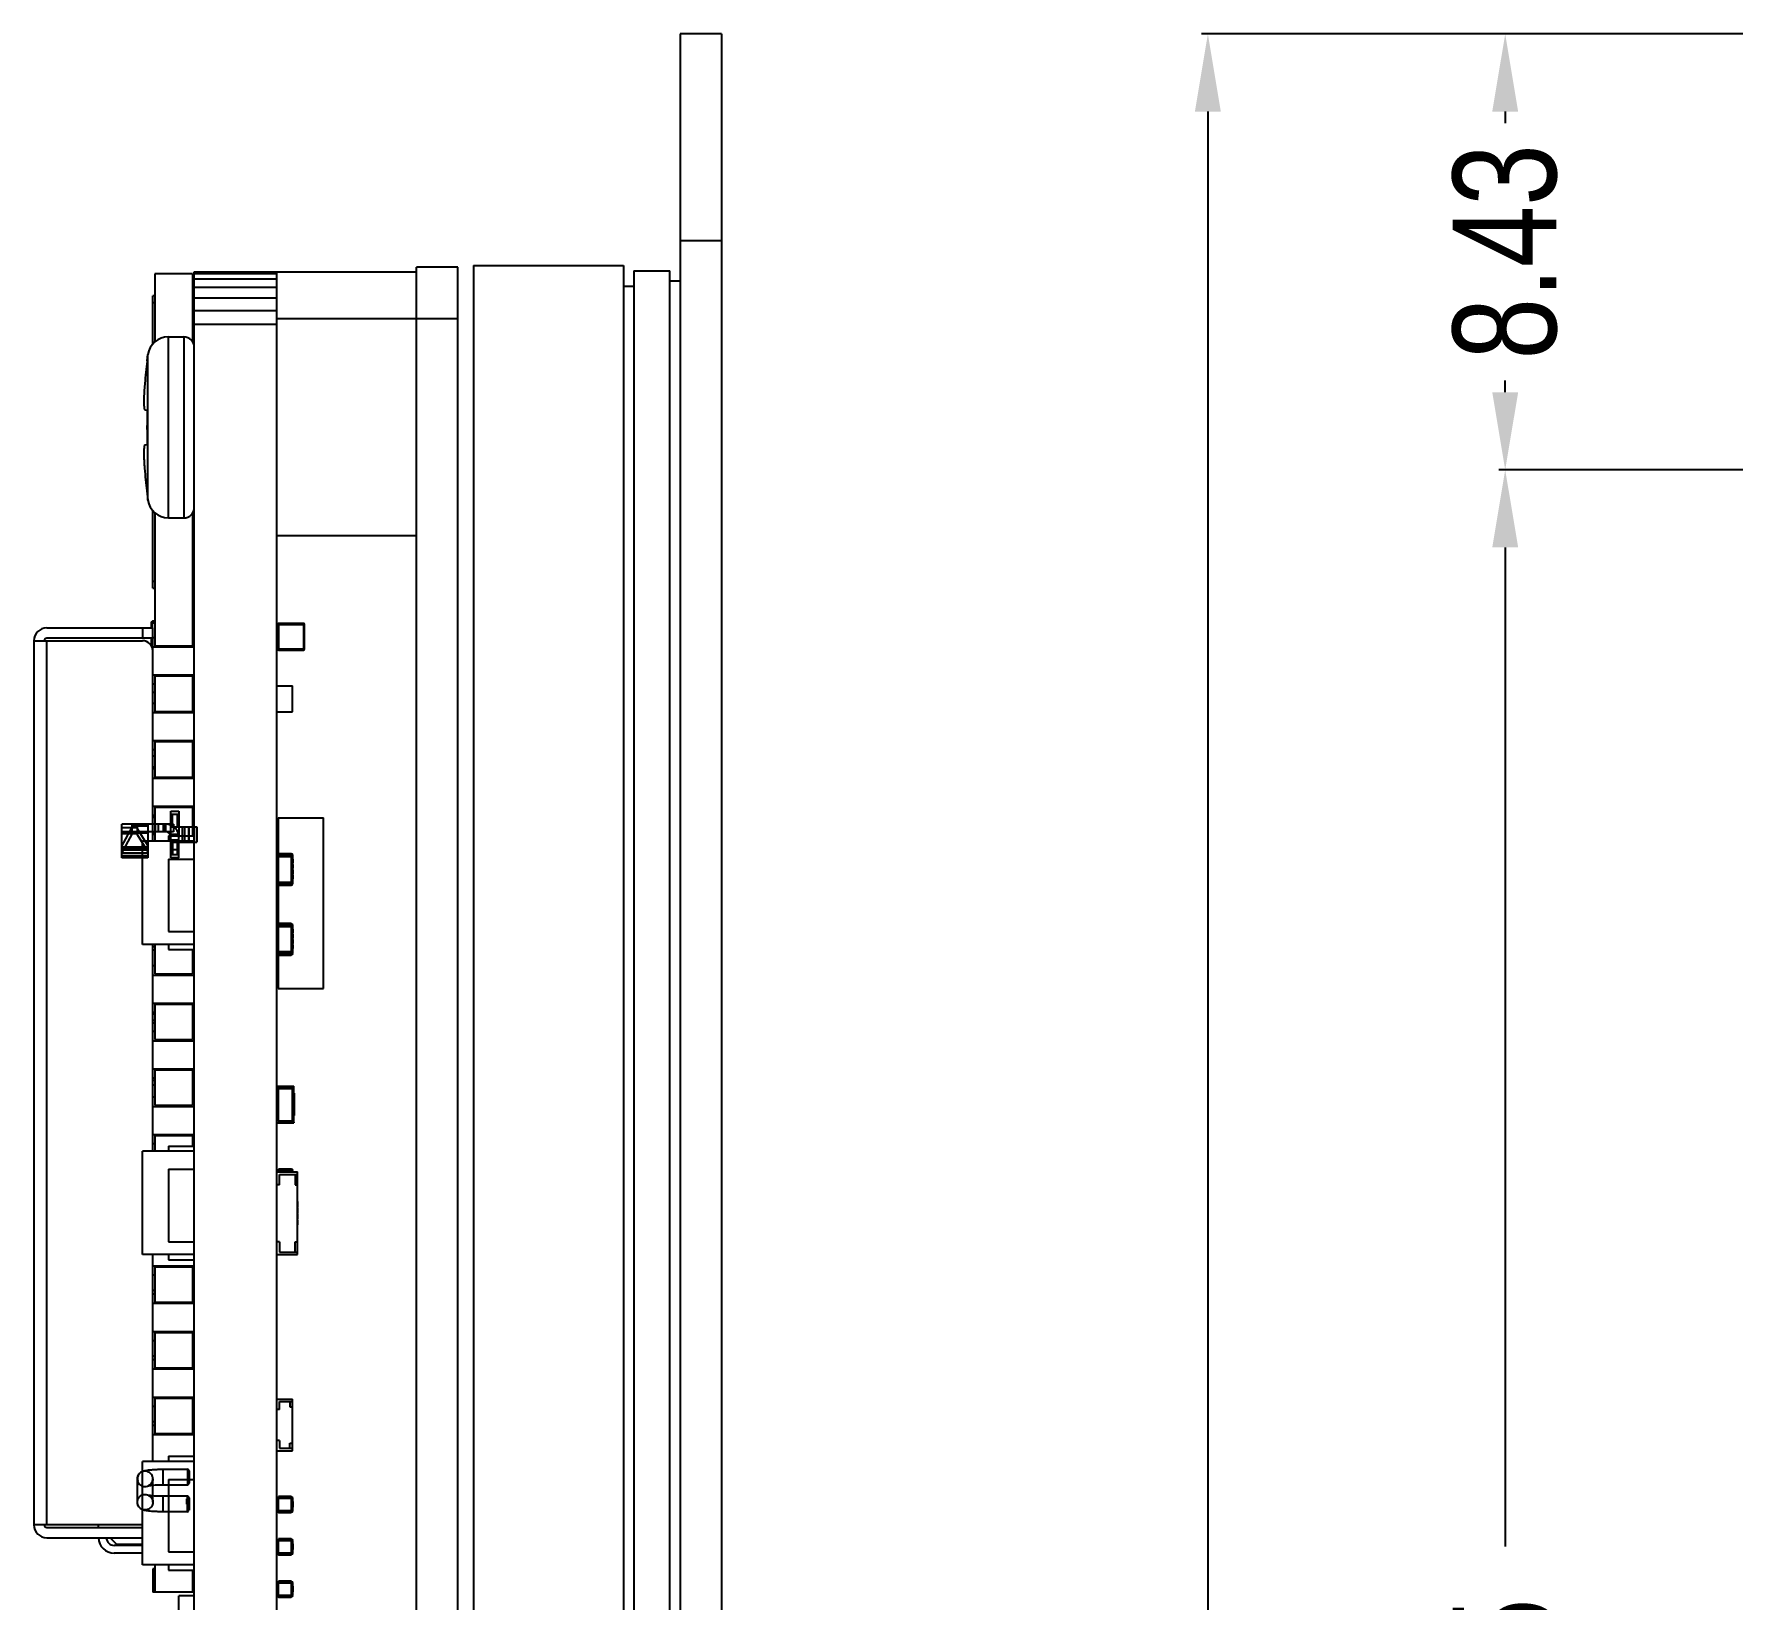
# Model space of a CAD drawing. Header units: inches. Extents: x -190 to 160, y -110 to 38.
# Drawn here: x -185.76 to -152.92, y -30.66 to -0.39 of the extents above; entities that cross this region are included whole.
import ezdxf

# ---------------------------------------------------------------- set-up
doc = ezdxf.new("R2010")
doc.units = ezdxf.units.IN
doc.header["$LTSCALE"] = 1.21
doc.header["$MEASUREMENT"] = 0
doc.header["$PDMODE"] = 3
doc.header["$PDSIZE"] = 0.3125
doc.layers.get('0').update_dxf_attribs({"linetype": 'CONTINUOUS'})
doc.layers.get('Defpoints').update_dxf_attribs({"linetype": 'CONTINUOUS'})
for name, color, linetype in [('02___PRT_ALL_AXES', 7, 'CONTINUOUS'), ('DIM', 3, 'CONTINUOUS'), ('INTFCLR_1294190', 7, 'CONTINUOUS')]:
    doc.layers.add(name, color=color, linetype=linetype)
doc.styles.get("Standard").update_dxf_attribs({"font": 'txt', "width": 0.8})
doc.dimstyles.get("Standard").update_dxf_attribs({"dimtxt": 0.15625, "dimasz": 0.1875, "dimexe": 0.125, "dimexo": 0.0625, "dimgap": 0.09, "dimtad": 0, "dimtih": 1, "dimtoh": 1, "dimzin": 4, "dimdsep": 46, "dimtxsty": 'STANDARD', "dimblk": '_FILLED', "dimblk1": '_FILLED', "dimblk2": '_FILLED', "dimcen": 0.09, "dimazin": 1, "dimtp": 0.01, "dimtm": 0.01, "dimtfac": 1, "dimtofl": 0, "dimtmove": 0, "dimatfit": 3, "dimldrblk": '_FILLED', "dimfxl": 1, "dimtolj": 1, "dimtzin": 4, "dimarcsym": 0})

# ---------------------------------------------------------------- blocks, each defined once
blk = doc.blocks.new('_FILLED')
at = {"color": 0, "linetype": 'ByBlock'}
blk.add_solid([(0, 0), (-1, 0.167), (-1, -0.167)], dxfattribs=at)
blk = doc.blocks.new('*D3')
at = {"layer": 'Defpoints', "color": 0}
for p in [(-143.629, -8.817), (-157.305, -63.177), (-143.629, -63.177)]:
    blk.add_point(p, dxfattribs=at)
at = {"layer": 'DIM', "color": 0, "lineweight": -2}
for p, q in [((-143.691, -8.817), (-157.43, -8.817)), ((-157.305, -10.317), (-157.305, -29.64)), ((-157.305, -61.677), (-157.305, -42.354)), ((-143.691, -63.177), (-157.43, -63.177))]:
    blk.add_line(p, q, dxfattribs=at)
at = {"layer": 'DIM', "color": 0, "lineweight": -2, "xscale": 1.5, "yscale": 1.5, "zscale": 1.5}
for p, rotation in [((-157.305, -8.817), 90), ((-157.305, -63.177), 270)]:
    blk.add_blockref('_FILLED', p, dxfattribs=dict(at, rotation=rotation))
at = {"layer": 'DIM', "color": 0, "insert": (-157.305, -35.997), "char_height": 2, "attachment_point": 5, "rotation": 90}
blk.add_mtext('\\A1;54.36%%p0.15', dxfattribs=at)
blk = doc.blocks.new('*D4')
at = {"layer": 'Defpoints', "color": 0}
for p in [(-148.059, -0.387), (-163.056, -75.487), (-148.059, -75.487)]:
    blk.add_point(p, dxfattribs=at)
at = {"layer": 'DIM', "color": 0, "lineweight": -2}
for p, q in [((-148.121, -0.387), (-163.181, -0.387)), ((-163.056, -1.887), (-163.056, -35.047)), ((-163.056, -73.987), (-163.056, -40.827)), ((-148.121, -75.487), (-163.181, -75.487))]:
    blk.add_line(p, q, dxfattribs=at)
at = {"layer": 'DIM', "color": 0, "lineweight": -2, "xscale": 1.5, "yscale": 1.5, "zscale": 1.5}
for p, rotation in [((-163.056, -0.387), 90), ((-163.056, -75.487), 270)]:
    blk.add_blockref('_FILLED', p, dxfattribs=dict(at, rotation=rotation))
at = {"layer": 'DIM', "color": 0, "insert": (-163.056, -37.937), "char_height": 2, "attachment_point": 5, "rotation": 90}
blk.add_mtext('\\A1;75.10', dxfattribs=at)
blk = doc.blocks.new('*D7')
at = {"layer": 'Defpoints', "color": 0}
for p in [(-157.305, -0.387), (-148.059, -0.387), (-143.629, -8.817)]:
    blk.add_point(p, dxfattribs=at)
at = {"layer": 'DIM', "color": 0, "lineweight": -2}
for p, q in [((-148.121, -0.387), (-157.43, -0.387)), ((-157.305, -1.887), (-157.305, -2.112)), ((-157.305, -7.317), (-157.305, -7.092)), ((-143.691, -8.817), (-157.43, -8.817))]:
    blk.add_line(p, q, dxfattribs=at)
at = {"layer": 'DIM', "color": 0, "lineweight": -2, "xscale": 1.5, "yscale": 1.5, "zscale": 1.5}
for p, rotation in [((-157.305, -0.387), 90), ((-157.305, -8.817), 270)]:
    blk.add_blockref('_FILLED', p, dxfattribs=dict(at, rotation=rotation))
at = {"layer": 'DIM', "color": 0, "insert": (-157.305, -4.602), "char_height": 2, "attachment_point": 5, "rotation": 90}
blk.add_mtext('\\A1;8.43', dxfattribs=at)

msp = doc.modelspace()

# ---------------------------------------------------------------- linework, layer by layer
at = {"color": 7, "linetype": 'Continuous'}
for p, q in [((-173.261, -0.387), (-173.261, -75.487)), ((-172.461, -0.387), (-173.261, -0.387)), ((-172.461, -0.387), (-172.461, -75.487)), ((-172.461, -4.387), (-173.261, -4.387)), ((-178.361, -61.397), (-178.361, -4.897)), ((-177.561, -4.897), (-178.361, -4.897)), ((-177.561, -61.397), (-177.561, -4.897)), ((-177.261, -4.867), (-177.261, -71.937)), ((-177.261, -4.867), (-174.361, -4.867)), ((-174.361, -4.867), (-174.361, -71.937)), ((-183.426, -5.024), (-183.426, -6.35)), ((-182.696, -5.024), (-183.426, -5.024)), ((-182.696, -5.024), (-182.696, -6.336)), ((-182.661, -61.005), (-182.661, -4.988)), ((-182.661, -4.988), (-181.061, -4.988)), ((-182.661, -5.023), (-181.061, -5.023)), ((-182.661, -5.123), (-181.061, -5.123)), ((-181.061, -61.005), (-181.061, -4.988)), ((-178.361, -4.997), (-181.061, -4.997)), ((-174.161, -4.967), (-174.161, -69.767)), ((-174.161, -4.967), (-173.461, -4.967)), ((-173.461, -71.579), (-173.461, -4.967)), ((-173.261, -5.167), (-173.461, -5.167)), ((-183.461, -6.384), (-183.461, -5.453)), ((-183.426, -5.453), (-183.461, -5.453)), ((-183.461, -5.58), (-183.426, -5.58)), ((-182.661, -5.284), (-181.061, -5.284)), ((-182.661, -5.493), (-181.061, -5.493)), ((-174.361, -5.267), (-174.161, -5.267)), ((-182.661, -5.736), (-181.061, -5.736)), ((-177.561, -5.897), (-181.061, -5.897)), ((-182.661, -5.997), (-181.061, -5.997)), ((-182.861, -6.247), (-182.861, -9.747)), ((-183.574, -6.712), (-183.569, -6.713)), ((-183.617, -7.655), (-183.569, -7.663)), ((-183.569, -8.331), (-183.617, -8.339)), ((-183.569, -9.281), (-183.574, -9.282)), ((-183.461, -11.107), (-183.461, -9.61)), ((-183.426, -9.644), (-183.426, -12.219)), ((-182.696, -9.658), (-182.696, -12.219)), ((-178.361, -10.097), (-181.061, -10.097)), ((-183.426, -10.98), (-183.461, -10.98)), ((-183.461, -11.107), (-183.426, -11.107)), ((-183.497, -11.776), (-183.497, -11.874)), ((-183.497, -11.776), (-183.426, -11.776)), ((-183.467, -11.874), (-183.467, -11.746)), ((-183.426, -11.746), (-183.467, -11.746)), ((-182.696, -11.776), (-182.677, -11.776)), ((-182.677, -12.064), (-182.677, -11.776)), ((-181.046, -11.807), (-181.046, -12.287)), ((-181.046, -11.807), (-180.526, -11.807)), ((-181.026, -12.307), (-181.026, -11.787)), ((-180.546, -11.787), (-181.026, -11.787)), ((-180.546, -11.787), (-180.546, -12.307)), ((-180.526, -12.287), (-180.526, -11.807)), ((-185.761, -12.124), (-185.761, -29.224)), ((-185.761, -12.124), (-183.661, -12.124)), ((-185.511, -11.874), (-183.461, -11.874)), ((-183.461, -12.074), (-185.511, -12.074)), ((-185.511, -29.224), (-185.511, -12.124)), ((-183.661, -11.874), (-183.661, -12.074)), ((-183.497, -12.074), (-183.497, -12.212)), ((-183.467, -12.29), (-183.467, -12.074)), ((-183.461, -15.997), (-183.461, -11.874)), ((-183.426, -12.064), (-183.461, -12.064)), ((-182.696, -12.064), (-182.661, -12.064)), ((-183.461, -12.306), (-183.464, -12.306)), ((-183.461, -12.239), (-182.661, -12.239)), ((-183.426, -12.219), (-182.696, -12.219)), ((-180.526, -12.287), (-181.046, -12.287)), ((-181.026, -12.307), (-180.546, -12.307)), ((-181.026, -12.307), (-180.546, -12.307)), ((-182.661, -12.789), (-183.461, -12.789)), ((-183.426, -12.809), (-183.426, -13.489)), ((-182.696, -12.809), (-183.426, -12.809)), ((-182.696, -12.809), (-182.696, -13.489)), ((-183.426, -12.964), (-183.461, -12.964)), ((-183.426, -13.127), (-183.461, -13.127)), ((-182.696, -12.964), (-182.661, -12.964)), ((-182.687, -13.334), (-182.687, -12.964)), ((-181.061, -12.997), (-180.761, -12.997)), ((-180.761, -13.497), (-180.761, -12.997)), ((-183.426, -13.334), (-183.461, -13.334)), ((-182.696, -13.334), (-182.661, -13.334)), ((-180.76, -13.181), (-180.761, -13.181)), ((-180.76, -13.242), (-180.761, -13.242)), ((-180.76, -13.301), (-180.761, -13.301)), ((-180.76, -13.313), (-180.761, -13.313)), ((-180.76, -13.313), (-180.76, -13.181)), ((-183.461, -13.509), (-182.661, -13.509)), ((-183.426, -13.489), (-182.696, -13.489)), ((-181.061, -13.497), (-180.761, -13.497)), ((-181.061, -13.497), (-180.761, -13.497)), ((-182.661, -14.059), (-183.461, -14.059)), ((-183.426, -14.079), (-183.426, -14.759)), ((-182.696, -14.079), (-183.426, -14.079)), ((-182.696, -14.079), (-182.696, -14.759)), ((-183.426, -14.234), (-183.461, -14.234)), ((-183.426, -14.358), (-183.461, -14.358)), ((-182.696, -14.234), (-182.661, -14.234)), ((-182.661, -14.373), (-182.696, -14.372)), ((-183.426, -14.57), (-183.461, -14.57)), ((-183.426, -14.604), (-183.461, -14.604)), ((-183.461, -14.779), (-182.661, -14.779)), ((-183.426, -14.759), (-182.696, -14.759)), ((-182.696, -14.522), (-182.661, -14.523)), ((-182.696, -14.604), (-182.661, -14.604)), ((-182.661, -15.329), (-183.461, -15.329)), ((-183.426, -15.349), (-183.426, -15.997)), ((-182.696, -15.349), (-183.426, -15.349)), ((-182.696, -15.349), (-182.696, -15.897)), ((-183.426, -15.504), (-183.461, -15.504)), ((-183.426, -15.54), (-183.461, -15.54)), ((-182.696, -15.504), (-182.661, -15.504)), ((-181.041, -15.548), (-181.041, -16.244)), ((-181.041, -15.548), (-180.161, -15.548)), ((-180.161, -18.848), (-180.161, -15.548)), ((-183.661, -17.997), (-183.661, -15.997)), ((-182.661, -15.997), (-183.661, -15.997)), ((-183.426, -15.84), (-183.461, -15.84)), ((-183.426, -15.874), (-183.461, -15.874)), ((-183.161, -15.897), (-183.161, -15.997)), ((-183.161, -15.897), (-182.661, -15.897)), ((-182.696, -15.874), (-182.661, -15.874)), ((-181.061, -15.973), (-181.041, -15.973)), ((-181.041, -16.003), (-181.061, -16.003)), ((-183.161, -16.347), (-183.161, -17.747)), ((-183.161, -16.347), (-182.661, -16.347)), ((-181.061, -16.273), (-180.756, -16.273)), ((-180.756, -16.303), (-181.061, -16.303)), ((-181.031, -16.852), (-181.031, -16.242)), ((-180.787, -16.242), (-181.031, -16.242)), ((-180.787, -16.242), (-180.787, -16.852)), ((-180.756, -16.821), (-180.756, -16.273)), ((-180.754, -16.347), (-180.756, -16.347)), ((-180.756, -16.358), (-180.754, -16.358)), ((-180.754, -16.375), (-180.756, -16.375)), ((-180.754, -16.412), (-180.756, -16.412)), ((-180.754, -16.421), (-180.756, -16.421)), ((-180.754, -16.347), (-180.754, -16.421)), ((-180.754, -16.449), (-180.756, -16.449)), ((-180.756, -16.487), (-180.754, -16.487)), ((-180.756, -16.523), (-180.754, -16.523)), ((-180.754, -16.553), (-180.756, -16.553)), ((-180.754, -16.59), (-180.756, -16.59)), ((-180.754, -16.627), (-180.756, -16.627)), ((-180.756, -16.63), (-180.754, -16.63)), ((-180.754, -16.654), (-180.756, -16.654)), ((-180.756, -16.691), (-180.754, -16.691)), ((-180.756, -16.728), (-180.754, -16.728)), ((-180.754, -16.449), (-180.754, -16.523)), ((-180.754, -16.553), (-180.754, -16.63)), ((-180.754, -16.654), (-180.754, -16.728)), ((-181.061, -16.791), (-180.756, -16.791)), ((-180.756, -16.821), (-181.061, -16.821)), ((-181.041, -16.85), (-181.041, -17.595)), ((-181.031, -16.852), (-180.787, -16.852)), ((-181.061, -17.624), (-180.756, -17.624)), ((-180.756, -17.654), (-181.061, -17.654)), ((-181.046, -17.417), (-181.046, -17.597)), ((-181.046, -17.417), (-181.041, -17.417)), ((-181.046, -17.597), (-181.045, -17.597)), ((-181.031, -18.203), (-181.031, -17.594)), ((-180.787, -17.594), (-181.031, -17.594)), ((-180.787, -17.594), (-180.787, -18.203)), ((-180.756, -18.173), (-180.756, -17.624)), ((-180.754, -17.699), (-180.756, -17.699)), ((-180.756, -17.71), (-180.754, -17.71)), ((-180.754, -17.727), (-180.756, -17.727)), ((-180.754, -17.699), (-180.754, -17.772)), ((-182.661, -17.997), (-183.661, -17.997)), ((-183.461, -21.997), (-183.461, -17.997)), ((-183.426, -18.044), (-183.461, -18.044)), ((-183.426, -17.997), (-183.426, -18.569)), ((-183.161, -17.747), (-182.661, -17.747)), ((-183.161, -17.997), (-183.161, -18.097)), ((-180.754, -17.763), (-180.756, -17.763)), ((-180.754, -17.772), (-180.756, -17.772)), ((-180.754, -17.801), (-180.756, -17.801)), ((-180.756, -17.838), (-180.754, -17.838)), ((-180.756, -17.875), (-180.754, -17.875)), ((-180.754, -17.905), (-180.756, -17.905)), ((-180.754, -17.941), (-180.756, -17.941)), ((-180.754, -17.979), (-180.756, -17.979)), ((-180.756, -17.982), (-180.754, -17.982)), ((-180.754, -18.005), (-180.756, -18.005)), ((-180.756, -18.042), (-180.754, -18.042)), ((-180.754, -17.801), (-180.754, -17.875)), ((-180.754, -17.905), (-180.754, -17.982)), ((-180.754, -18.005), (-180.754, -18.079)), ((-183.426, -18.108), (-183.461, -18.108)), ((-183.161, -18.097), (-182.661, -18.097)), ((-182.696, -18.097), (-182.696, -18.569)), ((-182.661, -18.221), (-182.696, -18.221)), ((-182.661, -18.383), (-182.696, -18.383)), ((-180.756, -18.142), (-181.061, -18.142)), ((-180.756, -18.173), (-181.061, -18.173)), ((-181.046, -18.199), (-181.046, -18.377)), ((-181.041, -18.377), (-181.046, -18.377)), ((-181.041, -18.201), (-181.041, -18.848)), ((-181.031, -18.203), (-180.787, -18.203)), ((-180.756, -18.079), (-180.754, -18.079)), ((-183.426, -18.414), (-183.461, -18.414)), ((-183.461, -18.589), (-182.661, -18.589)), ((-183.426, -18.569), (-182.696, -18.569)), ((-182.696, -18.414), (-182.661, -18.414)), ((-181.041, -18.848), (-180.161, -18.848)), ((-182.661, -19.139), (-183.461, -19.139)), ((-183.426, -19.314), (-183.461, -19.314)), ((-183.426, -19.343), (-183.461, -19.343)), ((-183.426, -19.159), (-183.426, -19.839)), ((-182.696, -19.159), (-183.426, -19.159)), ((-182.696, -19.159), (-182.696, -19.839)), ((-182.696, -19.314), (-182.661, -19.314)), ((-182.661, -19.321), (-182.696, -19.321)), ((-183.426, -19.471), (-183.461, -19.471)), ((-183.426, -19.518), (-183.461, -19.518)), ((-183.426, -19.68), (-183.461, -19.68)), ((-183.426, -19.684), (-183.461, -19.684)), ((-182.696, -19.684), (-182.661, -19.684)), ((-183.461, -19.859), (-182.661, -19.859)), ((-183.426, -19.839), (-182.696, -19.839)), ((-182.661, -20.409), (-183.461, -20.409)), ((-183.426, -20.584), (-183.461, -20.584)), ((-183.426, -20.627), (-183.461, -20.627)), ((-183.426, -20.63), (-183.461, -20.63)), ((-183.426, -20.429), (-183.426, -21.109)), ((-182.696, -20.429), (-183.426, -20.429)), ((-182.696, -20.429), (-182.696, -21.109)), ((-182.696, -20.584), (-182.661, -20.584)), ((-182.661, -20.683), (-182.696, -20.683)), ((-183.426, -20.717), (-183.461, -20.717)), ((-183.426, -20.718), (-183.461, -20.718)), ((-183.426, -20.954), (-183.461, -20.954)), ((-182.696, -20.954), (-182.661, -20.954)), ((-181.061, -20.74), (-180.736, -20.74)), ((-181.061, -20.757), (-180.736, -20.757)), ((-181.036, -20.857), (-181.061, -20.857)), ((-181.061, -20.857), (-181.036, -20.857)), ((-181.061, -20.867), (-181.036, -20.867)), ((-181.036, -20.782), (-181.036, -21.412)), ((-181.036, -20.782), (-180.761, -20.782)), ((-180.761, -21.412), (-180.761, -20.782)), ((-180.736, -20.807), (-180.761, -20.807)), ((-180.761, -20.857), (-180.736, -20.857)), ((-180.736, -21.437), (-180.736, -20.74)), ((-180.736, -20.876), (-180.726, -20.876)), ((-180.736, -20.893), (-180.726, -20.893)), ((-180.736, -20.943), (-180.726, -20.943)), ((-180.736, -20.995), (-180.726, -20.995)), ((-180.736, -21.008), (-180.726, -21.008)), ((-180.726, -20.876), (-180.726, -21.309)), ((-183.461, -21.129), (-182.661, -21.129)), ((-183.426, -21.109), (-182.696, -21.109)), ((-181.061, -21.32), (-181.036, -21.32)), ((-181.061, -21.337), (-181.036, -21.337)), ((-180.761, -21.337), (-180.736, -21.337)), ((-180.736, -21.11), (-180.726, -21.11)), ((-180.736, -21.124), (-180.726, -21.124)), ((-180.736, -21.174), (-180.726, -21.174)), ((-180.736, -21.226), (-180.726, -21.226)), ((-180.736, -21.251), (-180.726, -21.251)), ((-180.736, -21.262), (-180.726, -21.262)), ((-180.736, -21.285), (-180.726, -21.285)), ((-180.736, -21.299), (-180.726, -21.299)), ((-180.736, -21.301), (-180.726, -21.301)), ((-180.736, -21.309), (-180.726, -21.309)), ((-181.061, -21.437), (-180.736, -21.437)), ((-181.061, -21.437), (-180.736, -21.437)), ((-181.061, -21.447), (-180.736, -21.447)), ((-181.036, -21.412), (-180.761, -21.412)), ((-180.736, -21.387), (-180.761, -21.387)), ((-180.736, -21.437), (-180.736, -21.447)), ((-183.661, -23.997), (-183.661, -21.997)), ((-182.661, -21.997), (-183.661, -21.997)), ((-182.661, -21.679), (-183.461, -21.679)), ((-183.426, -21.854), (-183.461, -21.854)), ((-183.426, -21.699), (-183.426, -21.997)), ((-182.696, -21.699), (-183.426, -21.699)), ((-183.161, -21.897), (-183.161, -21.997)), ((-183.161, -21.897), (-182.661, -21.897)), ((-182.696, -21.699), (-182.696, -21.897)), ((-182.696, -21.854), (-182.661, -21.854)), ((-183.161, -22.347), (-183.161, -23.747)), ((-183.161, -22.347), (-182.661, -22.347)), ((-181.061, -22.373), (-180.756, -22.373)), ((-181.061, -22.397), (-180.661, -22.397)), ((-181.011, -22.647), (-181.061, -22.647)), ((-181.031, -22.397), (-181.031, -22.342)), ((-180.787, -22.342), (-181.031, -22.342)), ((-181.011, -22.647), (-181.011, -22.447)), ((-181.011, -22.447), (-180.661, -22.447)), ((-180.787, -22.342), (-180.787, -22.397)), ((-180.756, -22.397), (-180.756, -22.373)), ((-180.711, -22.447), (-180.711, -22.647)), ((-180.711, -22.647), (-180.661, -22.647)), ((-180.661, -23.997), (-180.661, -22.397)), ((-180.66, -22.97), (-180.661, -22.97)), ((-180.66, -22.977), (-180.661, -22.977)), ((-180.66, -22.976), (-180.66, -22.97)), ((-180.66, -23.073), (-180.66, -22.977)), ((-180.66, -23.022), (-180.661, -23.022)), ((-180.661, -23.07), (-180.66, -23.07)), ((-180.66, -23.073), (-180.661, -23.073)), ((-180.66, -23.088), (-180.661, -23.088)), ((-180.66, -23.139), (-180.661, -23.139)), ((-180.66, -23.189), (-180.661, -23.189)), ((-180.66, -23.204), (-180.661, -23.204)), ((-180.66, -23.208), (-180.661, -23.208)), ((-180.66, -23.251), (-180.661, -23.251)), ((-180.66, -23.305), (-180.661, -23.305)), ((-180.66, -23.189), (-180.66, -23.088)), ((-180.66, -23.206), (-180.66, -23.204)), ((-180.66, -23.305), (-180.66, -23.208)), ((-180.66, -23.321), (-180.661, -23.321)), ((-180.66, -23.372), (-180.661, -23.372)), ((-180.66, -23.423), (-180.661, -23.423)), ((-180.66, -23.423), (-180.66, -23.321)), ((-183.161, -23.747), (-182.661, -23.747)), ((-181.011, -23.747), (-181.061, -23.747)), ((-181.011, -23.747), (-181.011, -23.947)), ((-181.011, -23.947), (-180.661, -23.947)), ((-180.711, -23.947), (-180.711, -23.747)), ((-180.711, -23.747), (-180.661, -23.747)), ((-182.661, -23.997), (-183.661, -23.997)), ((-183.461, -27.997), (-183.461, -23.997)), ((-182.661, -24.219), (-183.461, -24.219)), ((-183.426, -24.239), (-183.426, -24.919)), ((-182.696, -24.239), (-183.426, -24.239)), ((-183.161, -23.997), (-183.161, -24.097)), ((-183.161, -24.097), (-182.661, -24.097)), ((-182.696, -24.239), (-182.696, -24.919)), ((-181.061, -23.997), (-180.661, -23.997)), ((-183.426, -24.394), (-183.461, -24.394)), ((-182.696, -24.394), (-182.661, -24.394)), ((-182.696, -24.521), (-182.661, -24.521)), ((-183.461, -24.682), (-183.426, -24.682)), ((-183.426, -24.764), (-183.461, -24.764)), ((-183.461, -24.939), (-182.661, -24.939)), ((-183.426, -24.919), (-182.696, -24.919)), ((-182.696, -24.764), (-182.661, -24.764)), ((-182.661, -25.489), (-183.461, -25.489)), ((-183.426, -25.509), (-183.426, -26.189)), ((-182.696, -25.509), (-183.426, -25.509)), ((-182.696, -25.509), (-182.696, -26.189)), ((-183.426, -25.664), (-183.461, -25.664)), ((-182.696, -25.664), (-182.661, -25.664)), ((-182.661, -25.701), (-182.696, -25.701)), ((-183.461, -25.952), (-183.426, -25.952)), ((-183.426, -26.034), (-183.461, -26.034)), ((-183.461, -26.209), (-182.661, -26.209)), ((-183.426, -26.189), (-182.696, -26.189)), ((-182.696, -26.034), (-182.661, -26.034)), ((-182.661, -26.759), (-183.461, -26.759)), ((-183.426, -26.779), (-183.426, -27.459)), ((-182.696, -26.779), (-183.426, -26.779)), ((-182.696, -26.779), (-182.696, -27.459)), ((-181.061, -26.791), (-180.761, -26.791)), ((-181.011, -26.991), (-181.011, -26.841)), ((-181.011, -26.841), (-180.761, -26.841)), ((-180.811, -26.841), (-180.811, -26.941)), ((-180.761, -27.791), (-180.761, -26.791)), ((-183.426, -26.934), (-183.461, -26.934)), ((-183.461, -27.222), (-183.426, -27.222)), ((-182.696, -26.934), (-182.661, -26.934)), ((-181.011, -26.991), (-181.061, -26.991)), ((-180.811, -26.941), (-180.761, -26.941)), ((-180.76, -27.11), (-180.761, -27.11)), ((-180.76, -27.151), (-180.761, -27.151)), ((-180.76, -27.191), (-180.761, -27.191)), ((-180.76, -27.201), (-180.761, -27.201)), ((-180.76, -27.253), (-180.761, -27.253)), ((-180.76, -27.191), (-180.76, -27.11)), ((-180.76, -27.285), (-180.76, -27.201)), ((-183.426, -27.304), (-183.461, -27.304)), ((-183.461, -27.479), (-182.661, -27.479)), ((-183.426, -27.459), (-182.696, -27.459)), ((-182.696, -27.304), (-182.661, -27.304)), ((-180.76, -27.267), (-180.761, -27.267)), ((-180.76, -27.285), (-180.761, -27.285)), ((-180.76, -27.296), (-180.761, -27.296)), ((-180.76, -27.337), (-180.761, -27.337)), ((-180.76, -27.378), (-180.761, -27.378)), ((-180.761, -27.388), (-180.76, -27.388)), ((-180.76, -27.469), (-180.761, -27.469)), ((-180.76, -27.378), (-180.76, -27.296)), ((-180.76, -27.469), (-180.76, -27.388)), ((-183.161, -27.897), (-183.161, -27.997)), ((-183.161, -27.897), (-182.661, -27.897)), ((-181.011, -27.591), (-181.061, -27.591)), ((-181.061, -27.791), (-180.761, -27.791)), ((-181.011, -27.591), (-181.011, -27.741)), ((-181.011, -27.741), (-180.761, -27.741)), ((-180.811, -27.741), (-180.811, -27.641)), ((-180.811, -27.641), (-180.761, -27.641)), ((-183.661, -29.997), (-183.661, -27.997)), ((-182.661, -27.997), (-183.661, -27.997)), ((-183.161, -28.347), (-183.161, -29.747)), ((-183.161, -28.347), (-182.661, -28.347)), ((-182.812, -28.722), (-182.812, -28.821)), ((-182.812, -28.821), (-182.761, -28.821)), ((-182.761, -28.701), (-182.761, -28.821)), ((-181.061, -28.707), (-180.756, -28.707)), ((-181.031, -28.982), (-181.031, -28.677)), ((-180.787, -28.677), (-181.031, -28.677)), ((-180.787, -28.677), (-180.787, -28.982)), ((-180.756, -28.951), (-180.756, -28.707)), ((-180.756, -28.773), (-180.754, -28.773)), ((-180.756, -28.817), (-180.754, -28.817)), ((-180.754, -28.835), (-180.756, -28.835)), ((-180.754, -28.88), (-180.756, -28.88)), ((-180.754, -28.773), (-180.754, -28.88)), ((-183.661, -29.224), (-185.761, -29.224)), ((-184.511, -29.274), (-184.511, -29.224)), ((-180.756, -28.951), (-181.061, -28.951)), ((-181.031, -28.982), (-180.787, -28.982)), ((-185.511, -29.274), (-183.661, -29.274)), ((-185.511, -29.474), (-183.661, -29.474)), ((-184.161, -29.601), (-184.289, -29.474)), ((-181.061, -29.527), (-180.756, -29.527)), ((-181.031, -29.801), (-181.031, -29.496)), ((-180.787, -29.496), (-181.031, -29.496)), ((-180.787, -29.496), (-180.787, -29.801)), ((-180.756, -29.771), (-180.756, -29.527)), ((-183.661, -29.621), (-184.211, -29.621)), ((-183.661, -29.771), (-184.211, -29.771)), ((-183.661, -29.601), (-184.161, -29.601)), ((-183.161, -29.747), (-182.661, -29.747)), ((-180.756, -29.771), (-181.061, -29.771)), ((-181.031, -29.801), (-180.787, -29.801)), ((-180.756, -29.592), (-180.754, -29.592)), ((-180.756, -29.637), (-180.754, -29.637)), ((-180.754, -29.654), (-180.756, -29.654)), ((-180.754, -29.699), (-180.756, -29.699)), ((-180.754, -29.592), (-180.754, -29.699)), ((-182.661, -29.997), (-183.661, -29.997)), ((-183.461, -30.074), (-183.461, -30.524)), ((-183.426, -30.074), (-183.461, -30.074)), ((-183.426, -29.997), (-183.426, -30.524)), ((-183.161, -29.997), (-183.161, -30.097)), ((-183.161, -30.097), (-182.661, -30.097)), ((-182.696, -30.097), (-182.696, -30.524)), ((-182.661, -30.524), (-183.461, -30.524)), ((-181.061, -30.346), (-180.756, -30.346)), ((-181.031, -30.62), (-181.031, -30.316)), ((-180.787, -30.316), (-181.031, -30.316)), ((-180.787, -30.316), (-180.787, -30.62)), ((-180.756, -30.59), (-180.756, -30.346)), ((-180.756, -30.411), (-180.754, -30.411)), ((-180.756, -30.456), (-180.754, -30.456)), ((-180.754, -30.474), (-180.756, -30.474)), ((-180.754, -30.518), (-180.756, -30.518)), ((-180.754, -30.411), (-180.754, -30.518)), ((-182.961, -33.797), (-182.961, -30.597)), ((-182.661, -30.597), (-182.961, -30.597)), ((-180.756, -30.59), (-181.061, -30.59)), ((-181.031, -30.62), (-180.787, -30.62))]:
    msp.add_line(p, q, dxfattribs=at)
for centre, radius, start, end in [((-182.861, -6.447), 0.2, 0, 90), ((-174.042, -7.997), 9.613, 172.3278, 174.9289), ((-173.872, -7.997), 9.703, 178.029, 181.971), ((-174.042, -7.997), 9.613, 185.0711, 187.6722), ((-182.861, -9.547), 0.2, 270, 0), ((-183.467, -11.776), 0.03, 90, 180), ((-182.707, -11.776), 0.03, 0, 69.5364), ((-181.026, -11.807), 0.02, 90, 180), ((-180.546, -11.807), 0.02, 0, 90), ((-185.511, -12.124), 0.25, 90, 180), ((-185.511, -12.124), 0.05, 90, 180), ((-183.661, -12.324), 0.2, 0, 90), ((-181.026, -12.287), 0.02, 180, 270), ((-181.026, -12.287), 0.02, 180, 270), ((-180.546, -12.287), 0.02, 270, 0), ((-180.546, -12.287), 0.02, 270, 0), ((-182.921, -14.921), 0.3, 329.7874, 331.1199), ((-181.031, -16.273), 0.0305, 168.75, 180), ((-180.787, -16.273), 0.0305, 0, 90), ((-181.031, -16.821), 0.0305, 180, 270), ((-180.787, -16.821), 0.0305, 270, 0), ((-181.026, -17.417), 0.02, 140.9379, 180), ((-181.031, -17.624), 0.0305, 168.75, 180), ((-180.787, -17.624), 0.0305, 0, 90), ((-181.031, -18.173), 0.0305, 180, 270), ((-181.026, -18.377), 0.02, 180, 219.0617), ((-180.787, -18.173), 0.0305, 270, 0), ((-181.031, -22.373), 0.0305, 168.75, 180), ((-180.787, -22.373), 0.0305, 0, 90), ((-180.787, -28.707), 0.0305, 0, 90), ((-185.511, -29.224), 0.25, 180, 270), ((-185.511, -29.224), 0.05, 180, 270), ((-181.031, -28.951), 0.0305, 180, 270), ((-180.787, -28.951), 0.0305, 270, 0), ((-184.211, -29.471), 0.3, 180.5033, 270), ((-184.211, -29.471), 0.15, 181.0203, 270), ((-180.787, -29.527), 0.0305, 0, 90), ((-181.031, -29.771), 0.0305, 180, 270), ((-180.787, -29.771), 0.0305, 270, 0), ((-180.787, -30.346), 0.0305, 0, 90), ((-181.031, -30.59), 0.0305, 180, 270), ((-180.787, -30.59), 0.0305, 270, 0)]:
    msp.add_arc(centre, radius, start, end, dxfattribs=at)
at = {"color": 6, "linetype": 'Continuous'}
msp.add_arc((-182.791, -28.701), 0.03, 225, 0.0155, dxfattribs=at)
at = {"color": 7, "linetype": 'Continuous'}
for points, knots in [([(-183.617, -7.147), (-183.62, -7.18), (-183.625, -7.244), (-183.631, -7.337), (-183.635, -7.424), (-183.636, -7.499), (-183.635, -7.554), (-183.633, -7.591), (-183.631, -7.613), (-183.629, -7.63), (-183.626, -7.641), (-183.623, -7.648), (-183.621, -7.652), (-183.619, -7.654), (-183.617, -7.655)], [0, 0, 0, 0, 0.192676, 0.377694, 0.548196, 0.697837, 0.821109, 0.871443, 0.913661, 0.94747, 0.972754, 0.982262, 0.989795, 1, 1, 1, 1]), ([(-183.617, -8.339), (-183.619, -8.34), (-183.621, -8.342), (-183.623, -8.346), (-183.626, -8.353), (-183.629, -8.364), (-183.631, -8.381), (-183.633, -8.403), (-183.635, -8.44), (-183.636, -8.495), (-183.635, -8.57), (-183.631, -8.657), (-183.625, -8.75), (-183.62, -8.814), (-183.617, -8.847)], [0, 0, 0, 0, 0.010212, 0.017752, 0.027266, 0.052564, 0.086383, 0.128605, 0.178942, 0.302215, 0.451848, 0.622338, 0.80734, 1, 1, 1, 1])]:
    msp.add_open_spline(points, degree=3, knots=knots, dxfattribs=at)
at = {"layer": '02___PRT_ALL_AXES', "color": 7, "linetype": 'Continuous'}
for p, q in [((-183.161, -9.747), (-183.161, -6.247)), ((-183.161, -6.247), (-182.861, -6.247)), ((-183.574, -6.712), (-183.557, -6.588)), ((-183.557, -9.406), (-183.557, -6.588)), ((-183.574, -9.282), (-183.557, -9.406)), ((-183.161, -9.747), (-182.861, -9.747))]:
    msp.add_line(p, q, dxfattribs=at)
for centre, start, end in [((-183.161, -6.647), 90, 171.5272), ((-183.161, -9.347), 188.4728, 270)]:
    msp.add_arc(centre, 0.4, start, end, dxfattribs=at)
at = {"layer": 'INTFCLR_1294190', "color": 6, "linetype": 'Continuous'}
for p, q in [((-183.111, -16.321), (-183.111, -15.421)), ((-183.111, -15.421), (-182.961, -15.421)), ((-182.961, -15.421), (-182.961, -15.886)), ((-184.061, -16.321), (-184.061, -15.671)), ((-183.061, -15.671), (-184.061, -15.671)), ((-184.061, -16.097), (-183.861, -15.729)), ((-183.761, -15.74), (-184.061, -15.74)), ((-183.861, -15.863), (-183.861, -15.671)), ((-183.861, -15.705), (-183.561, -15.705)), ((-183.761, -15.877), (-183.761, -15.671)), ((-183.561, -16.081), (-183.761, -15.762)), ((-183.561, -15.671), (-183.561, -16.321)), ((-183.411, -15.821), (-183.411, -15.671)), ((-183.361, -15.671), (-183.361, -15.821)), ((-183.261, -15.671), (-183.261, -15.821)), ((-183.254, -15.671), (-183.254, -15.821)), ((-183.211, -15.821), (-183.211, -15.671)), ((-182.961, -15.481), (-183.111, -15.481)), ((-183.111, -15.721), (-182.611, -15.721)), ((-183.081, -15.721), (-183.081, -15.481)), ((-183.061, -15.671), (-183.061, -15.821)), ((-182.991, -15.481), (-182.991, -15.721)), ((-182.886, -16.021), (-182.886, -15.721)), ((-182.844, -16.021), (-182.844, -15.721)), ((-182.769, -15.721), (-182.769, -16.021)), ((-182.761, -16.021), (-182.761, -15.721)), ((-182.619, -15.721), (-182.619, -16.021)), ((-182.611, -15.721), (-182.611, -16.021)), ((-183.061, -15.821), (-184.061, -15.821)), ((-183.761, -15.856), (-184.061, -15.856)), ((-184.061, -16.23), (-183.861, -15.863)), ((-183.861, -15.838), (-183.561, -15.838)), ((-183.561, -16.197), (-183.761, -15.877)), ((-182.961, -15.871), (-183.111, -15.871)), ((-183.111, -15.871), (-182.965, -15.871)), ((-183.111, -15.885), (-183.111, -15.871)), ((-183.111, -15.971), (-182.961, -15.971)), ((-183.111, -16.021), (-182.611, -16.021)), ((-183.081, -16.021), (-183.081, -16.261)), ((-182.991, -16.021), (-182.991, -16.261)), ((-182.961, -16.321), (-182.961, -15.921)), ((-183.561, -16.113), (-184.061, -16.113)), ((-184.061, -16.143), (-183.561, -16.143)), ((-183.561, -16.171), (-184.061, -16.171)), ((-183.561, -16.229), (-184.061, -16.229)), ((-184.061, -16.276), (-183.561, -16.276)), ((-183.561, -16.321), (-184.061, -16.321)), ((-183.111, -16.161), (-182.961, -16.161)), ((-183.111, -16.261), (-182.961, -16.261)), ((-182.961, -16.321), (-183.111, -16.321)), ((-183.261, -28.448), (-183.261, -28.148)), ((-183.261, -28.148), (-182.791, -28.148)), ((-182.791, -28.148), (-182.791, -28.448)), ((-183.761, -28.784), (-183.761, -28.335)), ((-183.461, -28.784), (-183.461, -28.335)), ((-183.261, -28.448), (-182.791, -28.448)), ((-183.261, -28.971), (-183.261, -28.671)), ((-182.791, -28.671), (-183.261, -28.671)), ((-182.791, -28.971), (-182.791, -28.671)), ((-182.791, -28.971), (-183.261, -28.971))]:
    msp.add_line(p, q, dxfattribs=at)
at = {"layer": 'INTFCLR_1294190', "color": 7, "linetype": 'Continuous'}
for p, q in [((-182.961, -15.886), (-182.961, -15.921)), ((-182.761, -28.178), (-182.761, -28.418)), ((-182.77, -28.962), (-182.77, -28.821)), ((-182.761, -28.821), (-182.77, -28.821)), ((-182.761, -28.701), (-182.761, -28.941))]:
    msp.add_line(p, q, dxfattribs=at)
at = {"layer": 'INTFCLR_1294190', "color": 6, "linetype": 'Continuous'}
for centre, radius, start, end in [((-183.211, -15.921), 0.25, 8.0748, 90), ((-183.211, -15.921), 0.1, 0, 90), ((-182.791, -28.178), 0.03, 359.9997, 90), ((-182.791, -28.418), 0.03, 270, 0.0005), ((-182.791, -28.701), 0.03, 359.9994, 90), ((-182.791, -28.941), 0.03, 270, 315)]:
    msp.add_arc(centre, radius, start, end, dxfattribs=at)
at = {"layer": 'INTFCLR_1294190', "color": 7, "linetype": 'Continuous'}
msp.add_arc((-183.211, -15.921), 0.25, 0, 8.0748, dxfattribs=at)
at = {"layer": 'INTFCLR_1294190', "color": 6, "linetype": 'Continuous'}
for points, knots in [([(-183.761, -28.335), (-183.761, -28.317), (-183.754, -28.279), (-183.726, -28.232), (-183.689, -28.201), (-183.651, -28.184), (-183.613, -28.173), (-183.57, -28.165), (-183.516, -28.159), (-183.446, -28.153), (-183.36, -28.149), (-183.296, -28.148), (-183.261, -28.148)], [0, 0, 0, 0, 0.092786, 0.18869, 0.271387, 0.336706, 0.398941, 0.469211, 0.558281, 0.674945, 0.825417, 1, 1, 1, 1]), ([(-183.611, -28.186), (-183.627, -28.186), (-183.658, -28.191), (-183.701, -28.212), (-183.735, -28.246), (-183.756, -28.288), (-183.761, -28.319), (-183.761, -28.335)], [0, 0, 0, 0, 0.200522, 0.400845, 0.600846, 0.800523, 1, 1, 1, 1]), ([(-183.461, -28.335), (-183.461, -28.319), (-183.466, -28.288), (-183.488, -28.246), (-183.522, -28.212), (-183.564, -28.191), (-183.596, -28.186), (-183.611, -28.186)], [0, 0, 0, 0, 0.199477, 0.399155, 0.599155, 0.799478, 1, 1, 1, 1]), ([(-183.761, -28.335), (-183.761, -28.351), (-183.756, -28.382), (-183.735, -28.424), (-183.701, -28.458), (-183.658, -28.479), (-183.627, -28.484), (-183.611, -28.484)], [0, 0, 0, 0, 0.199477, 0.399155, 0.599155, 0.799478, 1, 1, 1, 1]), ([(-183.611, -28.484), (-183.596, -28.484), (-183.564, -28.479), (-183.522, -28.458), (-183.488, -28.424), (-183.466, -28.382), (-183.461, -28.351), (-183.461, -28.335)], [0, 0, 0, 0, 0.200522, 0.400845, 0.600846, 0.800523, 1, 1, 1, 1]), ([(-183.461, -28.335), (-183.461, -28.352), (-183.467, -28.384), (-183.487, -28.422), (-183.516, -28.449), (-183.527, -28.459), (-183.552, -28.467), (-183.541, -28.465), (-183.529, -28.463), (-183.501, -28.459), (-183.462, -28.455), (-183.408, -28.452), (-183.34, -28.449), (-183.289, -28.448), (-183.261, -28.448)], [0, 0, 0, 0, 0.110919, 0.209481, 0.288113, 0.342428, 0.366828, 0.370925, 0.402411, 0.460553, 0.546934, 0.66433, 0.815276, 1, 1, 1, 1]), ([(-183.761, -28.784), (-183.761, -28.769), (-183.756, -28.738), (-183.735, -28.695), (-183.701, -28.662), (-183.658, -28.64), (-183.627, -28.635), (-183.611, -28.635)], [0, 0, 0, 0, 0.199477, 0.399155, 0.599155, 0.799478, 1, 1, 1, 1]), ([(-183.261, -28.971), (-183.295, -28.971), (-183.357, -28.97), (-183.441, -28.966), (-183.508, -28.961), (-183.561, -28.955), (-183.602, -28.949), (-183.637, -28.94), (-183.67, -28.928), (-183.703, -28.908), (-183.733, -28.877), (-183.756, -28.834), (-183.761, -28.801), (-183.761, -28.784)], [0, 0, 0, 0, 0.171999, 0.314991, 0.427288, 0.514086, 0.58231, 0.640448, 0.697402, 0.760418, 0.833863, 0.914545, 1, 1, 1, 1]), ([(-183.611, -28.934), (-183.627, -28.934), (-183.658, -28.929), (-183.701, -28.907), (-183.735, -28.874), (-183.756, -28.831), (-183.761, -28.8), (-183.761, -28.784)], [0, 0, 0, 0, 0.200522, 0.400845, 0.600846, 0.800523, 1, 1, 1, 1]), ([(-183.611, -28.635), (-183.596, -28.635), (-183.564, -28.64), (-183.522, -28.662), (-183.488, -28.695), (-183.466, -28.738), (-183.461, -28.769), (-183.461, -28.784)], [0, 0, 0, 0, 0.200522, 0.400845, 0.600845, 0.800523, 1, 1, 1, 1]), ([(-183.461, -28.784), (-183.461, -28.8), (-183.466, -28.831), (-183.488, -28.874), (-183.522, -28.907), (-183.564, -28.929), (-183.596, -28.934), (-183.611, -28.934)], [0, 0, 0, 0, 0.199477, 0.399155, 0.599155, 0.799478, 1, 1, 1, 1]), ([(-183.261, -28.671), (-183.288, -28.671), (-183.337, -28.67), (-183.402, -28.668), (-183.455, -28.665), (-183.494, -28.661), (-183.524, -28.657), (-183.536, -28.656), (-183.552, -28.652), (-183.539, -28.656), (-183.529, -28.662), (-183.507, -28.677), (-183.485, -28.702), (-183.466, -28.739), (-183.461, -28.769), (-183.461, -28.784)], [0, 0, 0, 0, 0.175539, 0.320437, 0.434899, 0.521172, 0.581873, 0.618914, 0.632567, 0.643419, 0.676596, 0.731735, 0.805534, 0.89585, 1, 1, 1, 1])]:
    msp.add_open_spline(points, degree=3, knots=knots, dxfattribs=at)

# ---------------------------------------------------------------- dimensions: what is measured, and where the dimension line sits
at = {"layer": 'DIM'}
for base, p1, p2, override, picture, middle in [((-163.056, -75.487), (-148.059, -0.387), (-148.059, -75.487), {"dimtxt": 2, "dimasz": 1.5, "dimtih": 0, "dimzin": 0, "dimcen": 0.198, "dimadec": 0, "dimazin": 0, "dimtp": 0, "dimtm": 0, "dimtdec": 4, "dimtzin": 0}, '*D4', (-163.056, -37.937)), ((-157.305, -0.387), (-143.629, -8.817), (-148.059, -0.387), {"dimtxt": 2, "dimasz": 1.5, "dimtih": 0, "dimzin": 0, "dimcen": 0.198, "dimadec": 0, "dimazin": 0, "dimtp": 0, "dimtm": 0, "dimtdec": 4, "dimtzin": 0}, '*D7', (-157.305, -4.602)), ((-157.305, -63.177), (-143.629, -8.817), (-143.629, -63.177), {"dimtxt": 2, "dimasz": 1.5, "dimtih": 0, "dimzin": 0, "dimblk": '_FILLED', "dimcen": 0.198, "dimadec": 0, "dimazin": 0, "dimtol": 1, "dimtp": 0.15, "dimtm": 0.15, "dimtzin": 0}, '*D3', (-157.305, -35.997))]:
    dim = msp.add_linear_dim(base=base, p1=p1, p2=p2, angle=90, dimstyle='STANDARD', override=override, dxfattribs=at)
    dim.commit()
    dim.dimension.update_dxf_attribs({"geometry": picture, "text_midpoint": middle})

doc.saveas('drawing.dxf')
